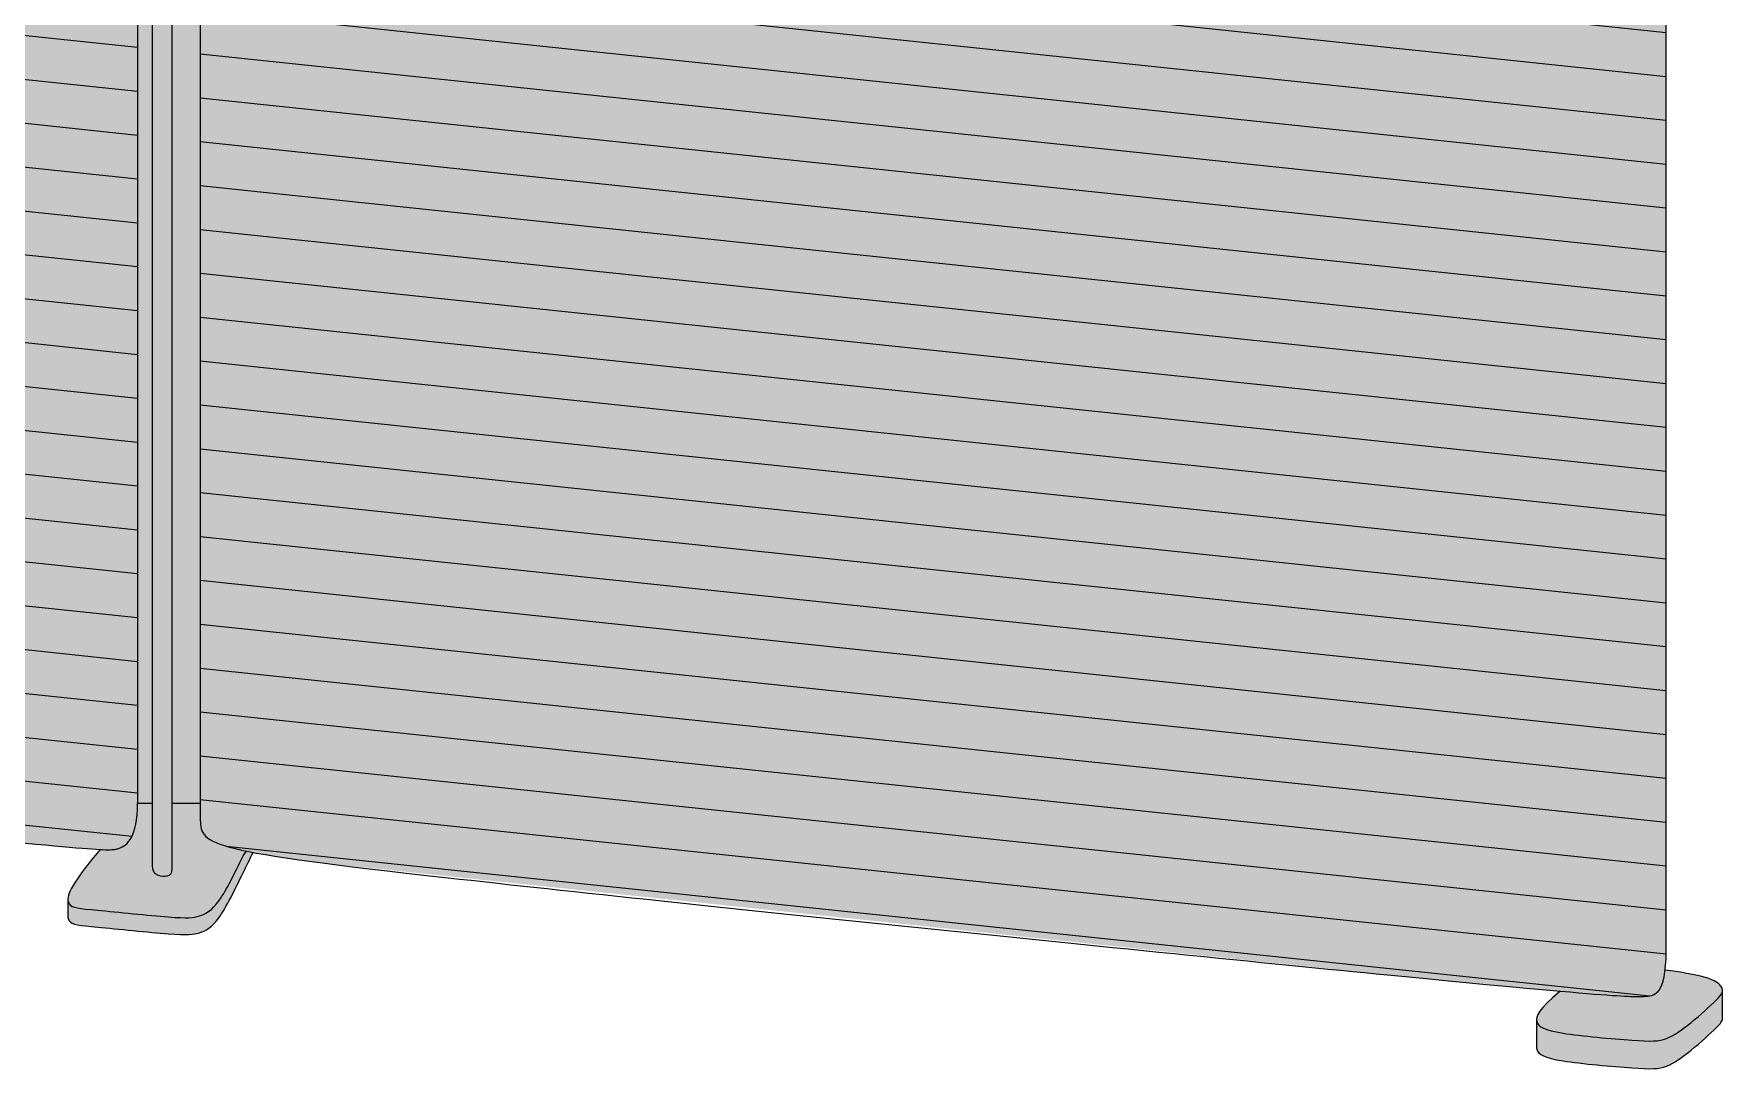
# Model space of a CAD drawing. Header units: millimetres. Extents: x -23380 to 52531, y -5628 to 1041.
# Drawn here: x 51357 to 52219, y -5611 to -5084 of the extents above; entities that cross this region are included whole.
import ezdxf

# ---------------------------------------------------------------- set-up
doc = ezdxf.new("R2010")
doc.units = ezdxf.units.MM
for name, color, linetype, lineweight in [('drawing', 7, 'Continuous', 5), ('hatch', 9, 'Continuous', 5), ('ropes', 7, 'Continuous', 0)]:
    doc.layers.add(name, color=color, linetype=linetype, lineweight=lineweight)

msp = doc.modelspace()

# ---------------------------------------------------------------- hatches: boundary and pattern name
at = {"layer": 'hatch'}
for points in [[(50665.09, -4574.29), (50666.72, -4574.58), (50667.87, -4574.75), (50669.26, -4574.94), (50673.38, -4575.39), (51394.56, -4637.54), (51400.21, -4637.85), (51401.91, -4637.9), (51402.56, -4637.9), (51403.09, -4637.89), (51403.54, -4637.87), (51403.91, -4637.83), (51404.24, -4637.8), (51404.55, -4637.75), (51404.99, -4637.68), (51405.43, -4637.6), (51405.84, -4637.5), (51406.25, -4637.41), (51406.64, -4637.3), (51407.02, -4637.18), (51407.39, -4637.06), (51407.75, -4636.93), (51408.09, -4636.79), (51408.42, -4636.64), (51408.74, -4636.49), (51409.05, -4636.32), (51409.2, -4636.24), (51409.35, -4636.15), (51409.49, -4636.07), (51409.63, -4635.98), (51409.77, -4635.89), (51409.91, -4635.79), (51410.04, -4635.7), (51410.17, -4635.6), (51410.17, -5475.71), (51410.16, -5477.29), (51410.11, -5478.8), (51410.05, -5480.23), (51409.95, -5481.58), (51409.83, -5482.87), (51409.69, -5484.1), (51409.52, -5485.25), (51409.34, -5486.35), (51409.13, -5487.38), (51408.9, -5488.35), (51408.65, -5489.26), (51408.52, -5489.7), (51408.38, -5490.12), (51408.24, -5490.53), (51408.1, -5490.93), (51407.95, -5491.31), (51407.8, -5491.69), (51407.64, -5492.04), (51407.48, -5492.39), (51407.31, -5492.73), (51407.15, -5493.05), (51406.98, -5493.36), (51406.8, -5493.66), (51406.62, -5493.95), (51406.44, -5494.23), (51406.26, -5494.5), (51406.07, -5494.76), (51405.88, -5495), (51405.69, -5495.24), (51405.49, -5495.47), (51405.29, -5495.69), (51405.09, -5495.9), (51404.89, -5496.1), (51404.69, -5496.3), (51404.48, -5496.48), (51404.27, -5496.66), (51404.06, -5496.83), (51403.85, -5496.99), (51403.64, -5497.15), (51403.42, -5497.3), (51403.21, -5497.44), (51402.99, -5497.57), (51402.77, -5497.7), (51402.55, -5497.82), (51402.33, -5497.94), (51402.11, -5498.05), (51401.89, -5498.16), (51401.66, -5498.26), (51401.44, -5498.36), (51400.99, -5498.54), (51400.55, -5498.7), (51400.24, -5498.8), (51399.93, -5498.9), (51399.77, -5498.94), (51399.6, -5498.99), (51399.43, -5499.03), (51399.26, -5499.07), (51399.07, -5499.1), (51398.88, -5499.14), (51398.69, -5499.17), (51398.48, -5499.2), (51398.03, -5499.26), (51397.54, -5499.3), (51396.99, -5499.33), (51396.38, -5499.35), (51395.71, -5499.36), (51394.96, -5499.36), (51393.21, -5499.32), (51391.09, -5499.22), (51378.33, -5498.28), (50675.65, -5431.83), (50672.5, -5431.45), (50670.24, -5431.14), (50669.4, -5431), (50668.72, -5430.86), (50668.43, -5430.8), (50668.17, -5430.74), (50667.95, -5430.67), (50667.75, -5430.61), (50667.66, -5430.58), (50667.57, -5430.55), (50667.49, -5430.52), (50667.42, -5430.49), (50667.35, -5430.46), (50667.28, -5430.42), (50667.22, -5430.39), (50667.16, -5430.36), (50667.11, -5430.33), (50667.06, -5430.3), (50667.01, -5430.26), (50666.96, -5430.23), (50666.92, -5430.2), (50666.87, -5430.16), (50666.83, -5430.13), (50666.79, -5430.09), (50666.71, -5430.02), (50666.64, -5429.95), (50666.56, -5429.87), (50666.49, -5429.8), (50666.42, -5429.72), (50666.36, -5429.63), (50666.29, -5429.55), (50666.23, -5429.46), (50666.17, -5429.36), (50666.11, -5429.27), (50666.06, -5429.17), (50666, -5429.06), (50665.95, -5428.95), (50665.9, -5428.84), (50665.85, -5428.73), (50665.81, -5428.61), (50665.76, -5428.48), (50665.72, -5428.35), (50665.68, -5428.22), (50665.64, -5428.08), (50665.6, -5427.94), (50665.57, -5427.79), (50665.5, -5427.48), (50665.44, -5427.15), (50665.39, -5426.79), (50665.34, -5426.41), (50665.3, -5426), (50665.23, -5425.11), (50665.18, -5424.11), (50665.11, -5421.73), (50665.09, -5415.22)], [(51417.66, -5475.71), (51410.17, -5475.71), (51410.17, -4644.72), (51417.66, -4645.47)], [(51427.92, -4646.5), (51427.92, -5509.01), (51427.92, -5509.24), (51427.91, -5509.46), (51427.91, -5509.56), (51427.9, -5509.66), (51427.89, -5509.76), (51427.88, -5509.86), (51427.87, -5509.96), (51427.85, -5510.05), (51427.84, -5510.15), (51427.82, -5510.24), (51427.8, -5510.32), (51427.78, -5510.41), (51427.76, -5510.49), (51427.73, -5510.58), (51427.71, -5510.66), (51427.68, -5510.73), (51427.65, -5510.81), (51427.62, -5510.88), (51427.59, -5510.96), (51427.56, -5511.03), (51427.53, -5511.1), (51427.49, -5511.16), (51427.46, -5511.23), (51427.42, -5511.29), (51427.38, -5511.35), (51427.34, -5511.41), (51427.3, -5511.47), (51427.26, -5511.53), (51427.22, -5511.58), (51427.17, -5511.64), (51427.13, -5511.69), (51427.08, -5511.74), (51427.04, -5511.79), (51426.99, -5511.84), (51426.94, -5511.88), (51426.89, -5511.93), (51426.84, -5511.97), (51426.78, -5512.01), (51426.73, -5512.05), (51426.68, -5512.09), (51426.62, -5512.13), (51426.57, -5512.17), (51426.51, -5512.2), (51426.45, -5512.24), (51426.4, -5512.27), (51426.34, -5512.3), (51426.28, -5512.33), (51426.22, -5512.36), (51426.16, -5512.39), (51426.1, -5512.42), (51426.04, -5512.44), (51425.97, -5512.47), (51425.85, -5512.51), (51425.72, -5512.56), (51425.59, -5512.6), (51425.46, -5512.63), (51425.33, -5512.66), (51425.19, -5512.69), (51425.06, -5512.72), (51424.92, -5512.74), (51424.78, -5512.76), (51424.64, -5512.78), (51424.5, -5512.79), (51424.36, -5512.8), (51424.22, -5512.81), (51424.08, -5512.82), (51423.94, -5512.82), (51423.79, -5512.82), (51423.65, -5512.81), (51423.5, -5512.81), (51423.36, -5512.8), (51423.07, -5512.78), (51422.77, -5512.74), (51422.48, -5512.7), (51422.18, -5512.64), (51421.89, -5512.58), (51421.59, -5512.51), (51421.29, -5512.43), (51421, -5512.34), (51420.71, -5512.24), (51420.41, -5512.13), (51420.27, -5512.07), (51420.13, -5512.01), (51419.98, -5511.95), (51419.91, -5511.91), (51419.84, -5511.87), (51419.77, -5511.84), (51419.71, -5511.8), (51419.64, -5511.75), (51419.57, -5511.71), (51419.5, -5511.67), (51419.44, -5511.62), (51419.37, -5511.57), (51419.31, -5511.52), (51419.24, -5511.46), (51419.18, -5511.41), (51419.12, -5511.35), (51419.05, -5511.29), (51418.99, -5511.23), (51418.93, -5511.16), (51418.87, -5511.09), (51418.82, -5511.02), (51418.76, -5510.95), (51418.7, -5510.87), (51418.65, -5510.79), (51418.6, -5510.7), (51418.54, -5510.62), (51418.49, -5510.52), (51418.44, -5510.43), (51418.39, -5510.33), (51418.34, -5510.23), (51418.3, -5510.13), (51418.25, -5510.02), (51418.21, -5509.91), (51418.17, -5509.79), (51418.13, -5509.67), (51418.09, -5509.54), (51418.05, -5509.41), (51418.01, -5509.28), (51417.98, -5509.14), (51417.94, -5509), (51417.91, -5508.85), (51417.85, -5508.55), (51417.8, -5508.22), (51417.76, -5507.87), (51417.72, -5507.5), (51417.69, -5507.11), (51417.67, -5506.7), (51417.66, -5506.27), (51417.66, -5505.81), (51417.66, -5475.71), (51417.66, -4645.47)], [(51427.92, -4646.5), (51442.2, -4647.93), (51442.2, -5475.71), (51427.92, -5475.71)], [(51442.2, -4645.28), (51442.94, -4645.45), (51443.72, -4645.61), (51445.46, -4645.92), (51446.61, -4646.1), (51448, -4646.28), (51452.12, -4646.74), (52173.3, -4708.89), (52178.95, -4709.2), (52180.65, -4709.25), (52181.3, -4709.25), (52181.83, -4709.23), (52182.28, -4709.21), (52182.65, -4709.18), (52182.98, -4709.14), (52183.28, -4709.1), (52183.76, -4709.02), (52184.21, -4708.93), (52184.65, -4708.83), (52185.08, -4708.73), (52185.49, -4708.61), (52185.89, -4708.49), (52186.27, -4708.35), (52186.64, -4708.21), (52186.99, -4708.06), (52187.17, -4707.98), (52187.34, -4707.9), (52187.5, -4707.82), (52187.67, -4707.74), (52187.83, -4707.65), (52187.98, -4707.56), (52188.14, -4707.47), (52188.29, -4707.37), (52188.44, -4707.28), (52188.58, -4707.18), (52188.72, -4707.08), (52188.86, -4706.98), (52189, -4706.88), (52189.13, -4706.77), (52189.13, -5550.83), (52189.1, -5553.67), (52189, -5556.27), (52188.85, -5558.63), (52188.75, -5559.73), (52188.64, -5560.77), (52188.48, -5561.96), (52188.31, -5563.07), (52188.12, -5564.11), (52187.92, -5565.08), (52187.69, -5565.98), (52187.57, -5566.41), (52187.45, -5566.82), (52187.33, -5567.21), (52187.2, -5567.6), (52187.06, -5567.96), (52186.93, -5568.31), (52186.79, -5568.65), (52186.64, -5568.98), (52186.5, -5569.29), (52186.35, -5569.58), (52186.2, -5569.87), (52186.04, -5570.14), (52185.88, -5570.4), (52185.72, -5570.65), (52185.56, -5570.88), (52185.39, -5571.1), (52185.22, -5571.32), (52185.05, -5571.52), (52184.87, -5571.71), (52184.69, -5571.89), (52184.6, -5571.98), (52184.51, -5572.06), (52184.42, -5572.14), (52184.33, -5572.22), (52184.24, -5572.3), (52184.15, -5572.37), (52184.06, -5572.45), (52183.96, -5572.52), (52183.87, -5572.58), (52183.78, -5572.65), (52183.59, -5572.78), (52183.4, -5572.89), (52183.2, -5573), (52183.01, -5573.1), (52182.81, -5573.2), (52182.62, -5573.29), (52182.42, -5573.37), (52182.22, -5573.44), (52182.02, -5573.51), (52181.81, -5573.57), (52181.61, -5573.63), (52181.41, -5573.68), (52181.2, -5573.73), (52181, -5573.77), (52180.79, -5573.81), (52180.59, -5573.84), (52180.38, -5573.88), (52179.96, -5573.93), (52179.55, -5573.97), (52177.89, -5574.07), (52175.74, -5574.17), (52174.81, -5574.18), (52172.34, -5574.14), (52168.73, -5573.99), (52156.56, -5573.18), (52047.16, -5563.11), (51506.58, -5506.36), (51485.18, -5503.42), (51476.53, -5502.06), (51469.12, -5500.74), (51465.7, -5500.07), (51461.83, -5499.23), (51458.4, -5498.39), (51456.85, -5497.97), (51455.4, -5497.55), (51454.05, -5497.13), (51452.79, -5496.71), (51451.62, -5496.29), (51450.55, -5495.86), (51449.55, -5495.42), (51449.09, -5495.2), (51448.64, -5494.99), (51448.22, -5494.76), (51447.81, -5494.54), (51447.42, -5494.32), (51447.05, -5494.09), (51446.7, -5493.86), (51446.36, -5493.64), (51446.04, -5493.41), (51445.74, -5493.17), (51445.45, -5492.94), (51445.18, -5492.7), (51444.93, -5492.46), (51444.81, -5492.34), (51444.69, -5492.22), (51444.57, -5492.1), (51444.46, -5491.98), (51444.35, -5491.85), (51444.25, -5491.73), (51444.15, -5491.61), (51444.05, -5491.48), (51443.95, -5491.36), (51443.86, -5491.23), (51443.78, -5491.1), (51443.69, -5490.98), (51443.61, -5490.85), (51443.53, -5490.72), (51443.45, -5490.59), (51443.38, -5490.46), (51443.31, -5490.33), (51443.24, -5490.2), (51443.18, -5490.07), (51443.11, -5489.93), (51443.05, -5489.8), (51443, -5489.67), (51442.94, -5489.53), (51442.89, -5489.39), (51442.79, -5489.12), (51442.71, -5488.84), (51442.63, -5488.56), (51442.56, -5488.28), (51442.49, -5487.99), (51442.44, -5487.7), (51442.39, -5487.4), (51442.35, -5487.1), (51442.31, -5486.8), (51442.28, -5486.49), (51442.26, -5486.18), (51442.23, -5485.54), (51442.21, -5484.89), (51442.2, -5484.22), (51442.2, -5475.71)], [(51442.2, -5475.71), (51442.2, -5484.22), (51442.21, -5484.89), (51442.23, -5485.54), (51442.26, -5486.18), (51442.28, -5486.49), (51442.31, -5486.8), (51442.35, -5487.1), (51442.39, -5487.4), (51442.44, -5487.7), (51442.49, -5487.99), (51442.56, -5488.28), (51442.63, -5488.56), (51442.71, -5488.84), (51442.79, -5489.12), (51442.89, -5489.39), (51442.94, -5489.53), (51443, -5489.67), (51443.05, -5489.8), (51443.11, -5489.93), (51443.18, -5490.07), (51443.24, -5490.2), (51443.31, -5490.33), (51443.38, -5490.46), (51443.45, -5490.59), (51443.53, -5490.72), (51443.61, -5490.85), (51443.69, -5490.98), (51443.78, -5491.1), (51443.86, -5491.23), (51443.95, -5491.36), (51444.05, -5491.48), (51444.15, -5491.61), (51444.25, -5491.73), (51444.35, -5491.85), (51444.46, -5491.98), (51444.57, -5492.1), (51444.69, -5492.22), (51444.81, -5492.34), (51444.93, -5492.46), (51445.18, -5492.7), (51445.45, -5492.94), (51445.74, -5493.17), (51446.04, -5493.41), (51446.36, -5493.64), (51446.7, -5493.86), (51447.05, -5494.09), (51447.42, -5494.32), (51447.81, -5494.54), (51448.22, -5494.76), (51448.64, -5494.99), (51449.09, -5495.2), (51449.55, -5495.42), (51450.55, -5495.86), (51451.62, -5496.29), (51452.79, -5496.71), (51454.05, -5497.13), (51455.4, -5497.55), (51456.85, -5497.97), (51458.4, -5498.39), (51461.83, -5499.23), (51465.7, -5500.07), (51464.03, -5502.55), (51457.67, -5515.2), (51456.15, -5518.06), (51454.67, -5520.7), (51453.94, -5521.93), (51453.22, -5523.1), (51452.52, -5524.19), (51451.82, -5525.21), (51451.14, -5526.15), (51450.8, -5526.58), (51450.47, -5527), (51450.13, -5527.4), (51449.8, -5527.79), (51449.47, -5528.15), (51449.15, -5528.5), (51448.83, -5528.83), (51448.5, -5529.15), (51448.19, -5529.45), (51447.87, -5529.73), (51447.55, -5530), (51447.24, -5530.26), (51446.93, -5530.5), (51446.62, -5530.73), (51446.31, -5530.95), (51446, -5531.16), (51445.7, -5531.35), (51445.4, -5531.54), (51445.09, -5531.71), (51444.79, -5531.87), (51444.49, -5532.03), (51444.19, -5532.17), (51443.89, -5532.31), (51443.6, -5532.44), (51443.3, -5532.56), (51443.01, -5532.68), (51442.42, -5532.89), (51441.83, -5533.08), (51441.24, -5533.26), (51440.65, -5533.42), (51440.34, -5533.49), (51440.04, -5533.56), (51439.72, -5533.62), (51439.39, -5533.68), (51439.06, -5533.73), (51438.71, -5533.78), (51437.99, -5533.87), (51437.2, -5533.93), (51436.35, -5533.98), (51435.42, -5534), (51434.4, -5534.01), (51432.06, -5533.96), (51429.25, -5533.82), (51425.9, -5533.59), (51383.74, -5529.58), (51381.44, -5529.31), (51380.46, -5529.17), (51379.58, -5529.01), (51379.18, -5528.93), (51378.8, -5528.85), (51378.44, -5528.76), (51378.11, -5528.67), (51377.8, -5528.57), (51377.65, -5528.52), (51377.5, -5528.47), (51377.36, -5528.41), (51377.23, -5528.36), (51377.09, -5528.3), (51376.97, -5528.24), (51376.84, -5528.18), (51376.73, -5528.11), (51376.61, -5528.05), (51376.5, -5527.98), (51376.39, -5527.91), (51376.29, -5527.84), (51376.19, -5527.77), (51376.1, -5527.69), (51376, -5527.61), (51375.91, -5527.53), (51375.83, -5527.45), (51375.74, -5527.36), (51375.66, -5527.28), (51375.58, -5527.19), (51375.51, -5527.09), (51375.44, -5527), (51375.36, -5526.89), (51375.29, -5526.78), (51375.25, -5526.73), (51375.22, -5526.67), (51375.19, -5526.61), (51375.16, -5526.56), (51375.12, -5526.5), (51375.09, -5526.44), (51375.07, -5526.38), (51375.04, -5526.31), (51375.01, -5526.25), (51374.98, -5526.19), (51374.96, -5526.12), (51374.93, -5526.05), (51374.91, -5525.99), (51374.89, -5525.92), (51374.87, -5525.85), (51374.85, -5525.77), (51374.83, -5525.7), (51374.81, -5525.63), (51374.8, -5525.55), (51374.78, -5525.48), (51374.77, -5525.4), (51374.76, -5525.32), (51374.75, -5525.24), (51374.74, -5525.15), (51374.73, -5525.07), (51374.73, -5524.98), (51374.72, -5524.9), (51374.72, -5524.81), (51374.72, -5524.71), (51374.72, -5524.59), (51374.73, -5524.46), (51374.74, -5524.32), (51374.75, -5524.19), (51374.76, -5524.05), (51374.78, -5523.9), (51374.8, -5523.76), (51374.83, -5523.6), (51374.86, -5523.45), (51374.89, -5523.29), (51374.93, -5523.13), (51374.97, -5522.97), (51375.06, -5522.62), (51375.17, -5522.27), (51375.3, -5521.89), (51375.44, -5521.5), (51375.61, -5521.09), (51375.79, -5520.66), (51375.99, -5520.22), (51376.21, -5519.75), (51376.46, -5519.26), (51376.72, -5518.76), (51377.32, -5517.69), (51378.01, -5516.53), (51378.8, -5515.27), (51379.69, -5513.93), (51380.69, -5512.48), (51381.8, -5510.93), (51384.39, -5507.5), (51391.09, -5499.22), (51393.21, -5499.32), (51394.96, -5499.36), (51395.71, -5499.36), (51396.38, -5499.35), (51396.99, -5499.33), (51397.54, -5499.3), (51398.03, -5499.26), (51398.48, -5499.2), (51398.69, -5499.17), (51398.88, -5499.14), (51399.07, -5499.1), (51399.26, -5499.07), (51399.43, -5499.03), (51399.6, -5498.99), (51399.77, -5498.94), (51399.93, -5498.9), (51400.24, -5498.8), (51400.55, -5498.7), (51400.99, -5498.54), (51401.44, -5498.36), (51401.66, -5498.26), (51401.89, -5498.16), (51402.11, -5498.05), (51402.33, -5497.94), (51402.55, -5497.82), (51402.77, -5497.7), (51402.99, -5497.57), (51403.21, -5497.44), (51403.42, -5497.3), (51403.64, -5497.15), (51403.85, -5496.99), (51404.06, -5496.83), (51404.27, -5496.66), (51404.48, -5496.48), (51404.69, -5496.3), (51404.89, -5496.1), (51405.09, -5495.9), (51405.29, -5495.69), (51405.49, -5495.47), (51405.69, -5495.24), (51405.88, -5495), (51406.07, -5494.76), (51406.26, -5494.5), (51406.44, -5494.23), (51406.62, -5493.95), (51406.8, -5493.66), (51406.98, -5493.36), (51407.15, -5493.05), (51407.31, -5492.73), (51407.48, -5492.39), (51407.64, -5492.04), (51407.8, -5491.69), (51407.95, -5491.31), (51408.1, -5490.93), (51408.24, -5490.53), (51408.38, -5490.12), (51408.52, -5489.7), (51408.65, -5489.26), (51408.9, -5488.35), (51409.13, -5487.38), (51409.34, -5486.35), (51409.52, -5485.25), (51409.69, -5484.1), (51409.83, -5482.87), (51409.95, -5481.58), (51410.05, -5480.23), (51410.11, -5478.8), (51410.16, -5477.29), (51410.17, -5475.71), (51417.66, -5475.71), (51417.66, -5505.81), (51417.66, -5506.27), (51417.67, -5506.7), (51417.69, -5507.11), (51417.72, -5507.5), (51417.76, -5507.87), (51417.8, -5508.22), (51417.85, -5508.55), (51417.91, -5508.85), (51417.94, -5509), (51417.98, -5509.14), (51418.01, -5509.28), (51418.05, -5509.41), (51418.09, -5509.54), (51418.13, -5509.67), (51418.17, -5509.79), (51418.21, -5509.91), (51418.25, -5510.02), (51418.3, -5510.13), (51418.34, -5510.23), (51418.39, -5510.33), (51418.44, -5510.43), (51418.49, -5510.52), (51418.54, -5510.62), (51418.6, -5510.7), (51418.65, -5510.79), (51418.7, -5510.87), (51418.76, -5510.95), (51418.82, -5511.02), (51418.87, -5511.09), (51418.93, -5511.16), (51418.99, -5511.23), (51419.05, -5511.29), (51419.12, -5511.35), (51419.18, -5511.41), (51419.24, -5511.46), (51419.31, -5511.52), (51419.37, -5511.57), (51419.44, -5511.62), (51419.5, -5511.67), (51419.57, -5511.71), (51419.64, -5511.75), (51419.71, -5511.8), (51419.77, -5511.84), (51419.84, -5511.87), (51419.91, -5511.91), (51419.98, -5511.95), (51420.13, -5512.01), (51420.27, -5512.07), (51420.41, -5512.13), (51420.71, -5512.24), (51421, -5512.34), (51421.29, -5512.43), (51421.59, -5512.51), (51421.89, -5512.58), (51422.18, -5512.64), (51422.48, -5512.7), (51422.77, -5512.74), (51423.07, -5512.78), (51423.36, -5512.8), (51423.5, -5512.81), (51423.65, -5512.81), (51423.79, -5512.82), (51423.94, -5512.82), (51424.08, -5512.82), (51424.22, -5512.81), (51424.36, -5512.8), (51424.5, -5512.79), (51424.64, -5512.78), (51424.78, -5512.76), (51424.92, -5512.74), (51425.06, -5512.72), (51425.19, -5512.69), (51425.33, -5512.66), (51425.46, -5512.63), (51425.59, -5512.6), (51425.72, -5512.56), (51425.85, -5512.51), (51425.97, -5512.47), (51426.04, -5512.44), (51426.1, -5512.42), (51426.16, -5512.39), (51426.22, -5512.36), (51426.28, -5512.33), (51426.34, -5512.3), (51426.4, -5512.27), (51426.45, -5512.24), (51426.51, -5512.2), (51426.57, -5512.17), (51426.62, -5512.13), (51426.68, -5512.09), (51426.73, -5512.05), (51426.78, -5512.01), (51426.84, -5511.97), (51426.89, -5511.93), (51426.94, -5511.88), (51426.99, -5511.84), (51427.04, -5511.79), (51427.08, -5511.74), (51427.13, -5511.69), (51427.17, -5511.64), (51427.22, -5511.58), (51427.26, -5511.53), (51427.3, -5511.47), (51427.34, -5511.41), (51427.38, -5511.35), (51427.42, -5511.29), (51427.46, -5511.23), (51427.49, -5511.16), (51427.53, -5511.1), (51427.56, -5511.03), (51427.59, -5510.96), (51427.62, -5510.88), (51427.65, -5510.81), (51427.68, -5510.73), (51427.71, -5510.66), (51427.73, -5510.58), (51427.76, -5510.49), (51427.78, -5510.41), (51427.8, -5510.32), (51427.82, -5510.24), (51427.84, -5510.15), (51427.85, -5510.05), (51427.87, -5509.96), (51427.88, -5509.86), (51427.89, -5509.76), (51427.9, -5509.66), (51427.91, -5509.56), (51427.91, -5509.46), (51427.92, -5509.24), (51427.92, -5509.01), (51427.92, -5475.71)], [(51465.7, -5500.07), (51469.12, -5500.74), (51464.03, -5511.15), (51457.67, -5523.8), (51456.15, -5526.65), (51454.67, -5529.29), (51453.94, -5530.53), (51453.22, -5531.69), (51452.52, -5532.79), (51451.82, -5533.8), (51451.14, -5534.74), (51450.8, -5535.18), (51450.47, -5535.59), (51450.13, -5536), (51449.8, -5536.38), (51449.47, -5536.74), (51449.15, -5537.09), (51448.83, -5537.42), (51448.5, -5537.74), (51448.19, -5538.04), (51447.87, -5538.32), (51447.55, -5538.59), (51447.24, -5538.85), (51446.93, -5539.09), (51446.62, -5539.33), (51446.31, -5539.54), (51446, -5539.75), (51445.7, -5539.94), (51445.4, -5540.13), (51445.09, -5540.3), (51444.79, -5540.47), (51444.49, -5540.62), (51444.19, -5540.77), (51443.89, -5540.9), (51443.6, -5541.03), (51443.3, -5541.16), (51443.01, -5541.27), (51442.42, -5541.48), (51441.83, -5541.68), (51441.24, -5541.85), (51440.65, -5542.01), (51440.34, -5542.08), (51440.04, -5542.15), (51439.72, -5542.21), (51439.39, -5542.27), (51439.06, -5542.32), (51438.71, -5542.37), (51437.99, -5542.46), (51437.2, -5542.52), (51436.35, -5542.57), (51435.42, -5542.59), (51434.4, -5542.6), (51432.06, -5542.55), (51429.25, -5542.41), (51425.9, -5542.18), (51383.74, -5538.17), (51381.44, -5537.9), (51380.46, -5537.76), (51379.58, -5537.61), (51379.18, -5537.53), (51378.8, -5537.44), (51378.44, -5537.35), (51378.11, -5537.26), (51377.8, -5537.16), (51377.65, -5537.11), (51377.5, -5537.06), (51377.36, -5537), (51377.23, -5536.95), (51377.09, -5536.89), (51376.97, -5536.83), (51376.84, -5536.77), (51376.73, -5536.71), (51376.61, -5536.64), (51376.5, -5536.57), (51376.39, -5536.5), (51376.29, -5536.43), (51376.19, -5536.36), (51376.1, -5536.28), (51376, -5536.21), (51375.91, -5536.13), (51375.83, -5536.04), (51375.74, -5535.96), (51375.66, -5535.87), (51375.58, -5535.78), (51375.51, -5535.68), (51375.44, -5535.59), (51375.36, -5535.48), (51375.32, -5535.42), (51375.28, -5535.37), (51375.25, -5535.31), (51375.21, -5535.25), (51375.18, -5535.19), (51375.15, -5535.13), (51375.12, -5535.07), (51375.08, -5535.01), (51375.06, -5534.95), (51375.03, -5534.88), (51375, -5534.82), (51374.97, -5534.75), (51374.95, -5534.68), (51374.92, -5534.61), (51374.9, -5534.54), (51374.88, -5534.47), (51374.86, -5534.4), (51374.84, -5534.32), (51374.82, -5534.24), (51374.8, -5534.17), (51374.79, -5534.09), (51374.77, -5534.01), (51374.76, -5533.93), (51374.75, -5533.84), (51374.74, -5533.76), (51374.74, -5533.67), (51374.73, -5533.58), (51374.73, -5533.49), (51374.72, -5533.4), (51374.72, -5533.31), (51374.72, -5524.81), (51374.72, -5524.9), (51374.73, -5524.98), (51374.73, -5525.07), (51374.74, -5525.15), (51374.75, -5525.24), (51374.76, -5525.32), (51374.77, -5525.4), (51374.78, -5525.48), (51374.8, -5525.55), (51374.81, -5525.63), (51374.83, -5525.7), (51374.85, -5525.77), (51374.87, -5525.85), (51374.89, -5525.92), (51374.91, -5525.99), (51374.93, -5526.05), (51374.96, -5526.12), (51374.98, -5526.19), (51375.01, -5526.25), (51375.04, -5526.31), (51375.07, -5526.38), (51375.09, -5526.44), (51375.12, -5526.5), (51375.16, -5526.56), (51375.19, -5526.61), (51375.22, -5526.67), (51375.25, -5526.73), (51375.29, -5526.78), (51375.36, -5526.89), (51375.44, -5527), (51375.51, -5527.09), (51375.58, -5527.19), (51375.66, -5527.28), (51375.74, -5527.36), (51375.83, -5527.45), (51375.91, -5527.53), (51376, -5527.61), (51376.1, -5527.69), (51376.19, -5527.77), (51376.29, -5527.84), (51376.39, -5527.91), (51376.5, -5527.98), (51376.61, -5528.05), (51376.73, -5528.11), (51376.84, -5528.18), (51376.97, -5528.24), (51377.09, -5528.3), (51377.23, -5528.36), (51377.36, -5528.41), (51377.5, -5528.47), (51377.65, -5528.52), (51377.8, -5528.57), (51378.11, -5528.67), (51378.44, -5528.76), (51378.8, -5528.85), (51379.18, -5528.93), (51379.58, -5529.01), (51380.46, -5529.17), (51381.44, -5529.31), (51383.74, -5529.58), (51425.9, -5533.59), (51429.25, -5533.82), (51432.06, -5533.96), (51434.4, -5534.01), (51435.42, -5534), (51436.35, -5533.98), (51437.2, -5533.93), (51437.99, -5533.87), (51438.71, -5533.78), (51439.06, -5533.73), (51439.39, -5533.68), (51439.72, -5533.62), (51440.04, -5533.56), (51440.34, -5533.49), (51440.65, -5533.42), (51441.24, -5533.26), (51441.83, -5533.08), (51442.42, -5532.89), (51443.01, -5532.68), (51443.3, -5532.56), (51443.6, -5532.44), (51443.89, -5532.31), (51444.19, -5532.17), (51444.49, -5532.03), (51444.79, -5531.87), (51445.09, -5531.71), (51445.4, -5531.54), (51445.7, -5531.35), (51446, -5531.16), (51446.31, -5530.95), (51446.62, -5530.73), (51446.93, -5530.5), (51447.24, -5530.26), (51447.55, -5530), (51447.87, -5529.73), (51448.19, -5529.45), (51448.5, -5529.15), (51448.83, -5528.83), (51449.15, -5528.5), (51449.47, -5528.15), (51449.8, -5527.79), (51450.13, -5527.4), (51450.47, -5527), (51450.8, -5526.58), (51451.14, -5526.15), (51451.82, -5525.21), (51452.52, -5524.19), (51453.22, -5523.1), (51453.94, -5521.93), (51454.67, -5520.7), (51456.15, -5518.06), (51457.67, -5515.2), (51464.03, -5502.55)], [(52135.18, -5571.4), (52156.56, -5573.18), (52168.73, -5573.99), (52172.34, -5574.14), (52174.81, -5574.18), (52175.74, -5574.17), (52177.89, -5574.07), (52179.55, -5573.97), (52179.96, -5573.93), (52180.38, -5573.88), (52180.59, -5573.84), (52180.79, -5573.81), (52181, -5573.77), (52181.2, -5573.73), (52181.41, -5573.68), (52181.61, -5573.63), (52181.81, -5573.57), (52182.02, -5573.51), (52182.22, -5573.44), (52182.42, -5573.37), (52182.62, -5573.29), (52182.81, -5573.2), (52183.01, -5573.1), (52183.2, -5573), (52183.4, -5572.89), (52183.59, -5572.78), (52183.78, -5572.65), (52183.87, -5572.58), (52183.96, -5572.52), (52184.06, -5572.45), (52184.15, -5572.37), (52184.24, -5572.3), (52184.33, -5572.22), (52184.42, -5572.14), (52184.51, -5572.06), (52184.6, -5571.98), (52184.69, -5571.89), (52184.87, -5571.71), (52185.05, -5571.52), (52185.22, -5571.32), (52185.39, -5571.1), (52185.56, -5570.88), (52185.72, -5570.65), (52185.88, -5570.4), (52186.04, -5570.14), (52186.2, -5569.87), (52186.35, -5569.58), (52186.5, -5569.29), (52186.64, -5568.98), (52186.79, -5568.65), (52186.93, -5568.31), (52187.06, -5567.96), (52187.2, -5567.6), (52187.33, -5567.21), (52187.45, -5566.82), (52187.57, -5566.41), (52187.69, -5565.98), (52187.92, -5565.08), (52188.12, -5564.11), (52188.31, -5563.07), (52188.48, -5561.96), (52188.64, -5560.77), (52196.38, -5561.81), (52199.65, -5562.34), (52202.55, -5562.87), (52205.1, -5563.41), (52207.33, -5563.96), (52208.34, -5564.23), (52209.27, -5564.5), (52210.13, -5564.77), (52210.93, -5565.04), (52211.66, -5565.31), (52212.34, -5565.58), (52212.95, -5565.85), (52213.52, -5566.11), (52213.78, -5566.24), (52214.03, -5566.38), (52214.27, -5566.51), (52214.5, -5566.64), (52214.71, -5566.77), (52214.92, -5566.9), (52215.11, -5567.03), (52215.3, -5567.15), (52215.47, -5567.28), (52215.64, -5567.41), (52215.79, -5567.53), (52215.94, -5567.66), (52216.08, -5567.78), (52216.21, -5567.91), (52216.34, -5568.03), (52216.45, -5568.15), (52216.56, -5568.27), (52216.67, -5568.39), (52216.77, -5568.51), (52216.86, -5568.62), (52216.95, -5568.74), (52217.03, -5568.86), (52217.11, -5568.97), (52217.18, -5569.08), (52217.27, -5569.22), (52217.35, -5569.35), (52217.42, -5569.49), (52217.49, -5569.62), (52217.55, -5569.75), (52217.61, -5569.88), (52217.66, -5570.01), (52217.68, -5570.07), (52217.71, -5570.14), (52217.73, -5570.2), (52217.75, -5570.26), (52217.76, -5570.32), (52217.78, -5570.39), (52217.8, -5570.45), (52217.81, -5570.51), (52217.82, -5570.57), (52217.84, -5570.63), (52217.85, -5570.7), (52217.85, -5570.76), (52217.86, -5570.82), (52217.87, -5570.88), (52217.87, -5570.94), (52217.88, -5571), (52217.88, -5571.06), (52217.88, -5571.12), (52217.88, -5571.19), (52217.87, -5571.26), (52217.87, -5571.33), (52217.86, -5571.39), (52217.86, -5571.46), (52217.85, -5571.53), (52217.84, -5571.6), (52217.82, -5571.66), (52217.81, -5571.73), (52217.79, -5571.8), (52217.78, -5571.87), (52217.76, -5571.94), (52217.74, -5572.01), (52217.71, -5572.07), (52217.69, -5572.14), (52217.67, -5572.21), (52217.64, -5572.28), (52217.61, -5572.35), (52217.58, -5572.42), (52217.55, -5572.49), (52217.48, -5572.63), (52217.4, -5572.77), (52217.32, -5572.91), (52217.23, -5573.06), (52217.14, -5573.2), (52217.04, -5573.35), (52216.93, -5573.5), (52216.82, -5573.65), (52216.57, -5573.96), (52216.31, -5574.28), (52216.01, -5574.61), (52215.36, -5575.31), (52214.61, -5576.06), (52211.98, -5578.57), (52208.82, -5581.43), (52205.38, -5584.41), (52201.89, -5587.33), (52198.54, -5589.98), (52196.92, -5591.18), (52195.34, -5592.28), (52194.56, -5592.8), (52193.79, -5593.28), (52193.02, -5593.74), (52192.25, -5594.17), (52191.5, -5594.56), (52190.74, -5594.93), (52190.37, -5595.1), (52190, -5595.26), (52189.62, -5595.41), (52189.25, -5595.56), (52188.88, -5595.7), (52188.5, -5595.82), (52188.13, -5595.94), (52187.75, -5596.05), (52187.37, -5596.15), (52186.99, -5596.25), (52186.6, -5596.34), (52186.2, -5596.41), (52185.79, -5596.49), (52185.38, -5596.55), (52184.95, -5596.61), (52184.51, -5596.66), (52183.6, -5596.73), (52182.62, -5596.78), (52181.58, -5596.81), (52180.46, -5596.81), (52177.95, -5596.74), (52171.62, -5596.37), (52153.98, -5594.9), (52144.68, -5593.9), (52140.42, -5593.36), (52136.59, -5592.79), (52134.89, -5592.5), (52133.33, -5592.21), (52131.9, -5591.91), (52130.61, -5591.6), (52129.44, -5591.29), (52128.9, -5591.13), (52128.38, -5590.96), (52127.9, -5590.79), (52127.45, -5590.62), (52127.02, -5590.45), (52126.62, -5590.28), (52126.24, -5590.1), (52126.06, -5590.01), (52125.89, -5589.92), (52125.72, -5589.82), (52125.56, -5589.73), (52125.4, -5589.63), (52125.25, -5589.54), (52125.11, -5589.44), (52124.97, -5589.35), (52124.84, -5589.25), (52124.71, -5589.15), (52124.59, -5589.05), (52124.47, -5588.95), (52124.36, -5588.84), (52124.26, -5588.74), (52124.15, -5588.64), (52124.06, -5588.53), (52123.97, -5588.42), (52123.88, -5588.31), (52123.8, -5588.2), (52123.72, -5588.09), (52123.64, -5587.98), (52123.58, -5587.87), (52123.51, -5587.76), (52123.45, -5587.64), (52123.39, -5587.52), (52123.34, -5587.4), (52123.29, -5587.28), (52123.25, -5587.16), (52123.21, -5587.04), (52123.17, -5586.92), (52123.13, -5586.79), (52123.1, -5586.65), (52123.07, -5586.52), (52123.06, -5586.45), (52123.05, -5586.38), (52123.04, -5586.31), (52123.03, -5586.24), (52123.02, -5586.17), (52123.02, -5586.1), (52123.01, -5586.02), (52123.01, -5585.95), (52123.01, -5585.88), (52123.01, -5585.8), (52123.01, -5585.68), (52123.02, -5585.56), (52123.02, -5585.43), (52123.04, -5585.3), (52123.06, -5585.17), (52123.08, -5585.04), (52123.1, -5584.91), (52123.14, -5584.77), (52123.17, -5584.63), (52123.21, -5584.49), (52123.25, -5584.35), (52123.3, -5584.2), (52123.36, -5584.05), (52123.42, -5583.9), (52123.48, -5583.75), (52123.55, -5583.59), (52123.63, -5583.43), (52123.71, -5583.27), (52123.8, -5583.1), (52123.89, -5582.93), (52124.09, -5582.58), (52124.32, -5582.22), (52124.57, -5581.85), (52124.84, -5581.46), (52125.15, -5581.06), (52125.48, -5580.64), (52125.83, -5580.21), (52126.22, -5579.76), (52127.09, -5578.8), (52128.08, -5577.78), (52129.21, -5576.67), (52130.47, -5575.49), (52131.89, -5574.22)], [(52123.01, -5585.88), (52123.01, -5586.01), (52123.02, -5586.15), (52123.04, -5586.28), (52123.05, -5586.41), (52123.08, -5586.54), (52123.1, -5586.67), (52123.13, -5586.79), (52123.17, -5586.92), (52123.21, -5587.04), (52123.25, -5587.16), (52123.29, -5587.28), (52123.34, -5587.4), (52123.39, -5587.52), (52123.45, -5587.64), (52123.51, -5587.76), (52123.58, -5587.87), (52123.64, -5587.98), (52123.72, -5588.09), (52123.8, -5588.2), (52123.88, -5588.31), (52123.97, -5588.42), (52124.06, -5588.53), (52124.15, -5588.64), (52124.26, -5588.74), (52124.36, -5588.84), (52124.47, -5588.95), (52124.59, -5589.05), (52124.71, -5589.15), (52124.84, -5589.25), (52124.97, -5589.35), (52125.11, -5589.44), (52125.25, -5589.54), (52125.4, -5589.63), (52125.56, -5589.73), (52125.72, -5589.82), (52125.89, -5589.92), (52126.06, -5590.01), (52126.24, -5590.1), (52126.62, -5590.28), (52127.02, -5590.45), (52127.45, -5590.62), (52127.9, -5590.79), (52128.38, -5590.96), (52128.9, -5591.13), (52129.44, -5591.29), (52130.61, -5591.6), (52131.9, -5591.91), (52133.33, -5592.21), (52134.89, -5592.5), (52136.59, -5592.79), (52140.42, -5593.36), (52144.68, -5593.9), (52153.98, -5594.9), (52171.62, -5596.37), (52177.95, -5596.74), (52180.46, -5596.81), (52181.58, -5596.81), (52182.62, -5596.78), (52183.6, -5596.73), (52184.51, -5596.66), (52184.95, -5596.61), (52185.38, -5596.55), (52185.79, -5596.49), (52186.2, -5596.41), (52186.6, -5596.34), (52186.99, -5596.25), (52187.37, -5596.15), (52187.75, -5596.05), (52188.13, -5595.94), (52188.5, -5595.82), (52188.88, -5595.7), (52189.25, -5595.56), (52189.62, -5595.41), (52190, -5595.26), (52190.37, -5595.1), (52190.74, -5594.93), (52191.5, -5594.56), (52192.25, -5594.17), (52193.02, -5593.74), (52193.79, -5593.28), (52194.56, -5592.8), (52195.34, -5592.28), (52196.92, -5591.18), (52198.54, -5589.98), (52201.89, -5587.33), (52205.38, -5584.41), (52208.82, -5581.43), (52211.98, -5578.57), (52214.61, -5576.06), (52215.35, -5575.32), (52215.99, -5574.63), (52216.28, -5574.31), (52216.55, -5573.99), (52216.79, -5573.69), (52216.91, -5573.54), (52217.01, -5573.39), (52217.11, -5573.24), (52217.21, -5573.1), (52217.3, -5572.96), (52217.38, -5572.82), (52217.45, -5572.68), (52217.52, -5572.54), (52217.59, -5572.4), (52217.62, -5572.33), (52217.65, -5572.26), (52217.67, -5572.2), (52217.7, -5572.13), (52217.72, -5572.06), (52217.74, -5571.99), (52217.76, -5571.93), (52217.78, -5571.86), (52217.8, -5571.79), (52217.81, -5571.72), (52217.83, -5571.66), (52217.84, -5571.59), (52217.85, -5571.52), (52217.86, -5571.46), (52217.87, -5571.39), (52217.87, -5571.32), (52217.88, -5571.26), (52217.88, -5571.19), (52217.88, -5585.23), (52217.88, -5585.29), (52217.87, -5585.36), (52217.87, -5585.43), (52217.86, -5585.5), (52217.86, -5585.56), (52217.85, -5585.63), (52217.84, -5585.7), (52217.82, -5585.77), (52217.81, -5585.84), (52217.79, -5585.9), (52217.78, -5585.97), (52217.76, -5586.04), (52217.74, -5586.11), (52217.71, -5586.18), (52217.69, -5586.25), (52217.67, -5586.32), (52217.64, -5586.38), (52217.61, -5586.45), (52217.58, -5586.52), (52217.55, -5586.59), (52217.48, -5586.73), (52217.4, -5586.87), (52217.32, -5587.02), (52217.23, -5587.16), (52217.14, -5587.31), (52217.04, -5587.46), (52216.93, -5587.6), (52216.82, -5587.76), (52216.57, -5588.07), (52216.31, -5588.39), (52216.01, -5588.72), (52215.36, -5589.41), (52214.61, -5590.17), (52211.98, -5592.68), (52208.82, -5595.53), (52205.38, -5598.52), (52201.89, -5601.43), (52198.54, -5604.08), (52196.92, -5605.28), (52195.34, -5606.39), (52194.56, -5606.9), (52193.79, -5607.39), (52193.02, -5607.84), (52192.25, -5608.27), (52191.5, -5608.67), (52190.74, -5609.03), (52190.37, -5609.2), (52190, -5609.37), (52189.62, -5609.52), (52189.25, -5609.66), (52188.88, -5609.8), (52188.5, -5609.93), (52188.13, -5610.05), (52187.75, -5610.16), (52187.37, -5610.26), (52186.99, -5610.35), (52186.6, -5610.44), (52186.2, -5610.52), (52185.79, -5610.59), (52185.38, -5610.65), (52184.95, -5610.71), (52184.51, -5610.76), (52183.6, -5610.84), (52182.62, -5610.89), (52181.58, -5610.91), (52180.46, -5610.91), (52177.95, -5610.85), (52171.62, -5610.48), (52153.98, -5609), (52144.68, -5608.01), (52140.42, -5607.46), (52136.59, -5606.9), (52134.89, -5606.61), (52133.33, -5606.31), (52131.9, -5606.01), (52130.61, -5605.71), (52129.44, -5605.39), (52128.9, -5605.23), (52128.38, -5605.06), (52127.9, -5604.9), (52127.45, -5604.73), (52127.02, -5604.56), (52126.62, -5604.38), (52126.24, -5604.2), (52126.06, -5604.11), (52125.89, -5604.02), (52125.72, -5603.93), (52125.56, -5603.83), (52125.4, -5603.74), (52125.25, -5603.64), (52125.11, -5603.55), (52124.97, -5603.45), (52124.84, -5603.35), (52124.71, -5603.25), (52124.59, -5603.15), (52124.47, -5603.05), (52124.36, -5602.95), (52124.26, -5602.84), (52124.15, -5602.74), (52124.06, -5602.63), (52123.97, -5602.53), (52123.88, -5602.42), (52123.8, -5602.31), (52123.72, -5602.2), (52123.64, -5602.09), (52123.58, -5601.97), (52123.51, -5601.86), (52123.45, -5601.74), (52123.39, -5601.63), (52123.34, -5601.51), (52123.29, -5601.39), (52123.25, -5601.27), (52123.21, -5601.15), (52123.17, -5601.02), (52123.13, -5600.89), (52123.1, -5600.76), (52123.07, -5600.62), (52123.06, -5600.55), (52123.05, -5600.48), (52123.04, -5600.41), (52123.03, -5600.34), (52123.02, -5600.27), (52123.02, -5600.2), (52123.01, -5600.13), (52123.01, -5600.05), (52123.01, -5599.98), (52123.01, -5599.91)]]:
    msp.add_hatch(color=256, dxfattribs=at).paths.add_polyline_path(points, flags=0)
at = {"layer": 'ropes', "lineweight": 0}
h = msp.add_hatch(dxfattribs=at)
h.set_pattern_fill('ANSI31', color=256, scale=7, angle=129, style=0)
h.paths.add_polyline_path([(50665.09, -4574.29), (50666.72, -4574.58), (50667.87, -4574.75), (50669.26, -4574.94), (50673.38, -4575.39), (51394.56, -4637.54), (51400.21, -4637.85), (51401.91, -4637.9), (51402.56, -4637.9), (51403.09, -4637.89), (51403.54, -4637.87), (51403.91, -4637.83), (51404.24, -4637.8), (51404.55, -4637.75), (51404.99, -4637.68), (51405.43, -4637.6), (51405.84, -4637.5), (51406.25, -4637.41), (51406.64, -4637.3), (51407.02, -4637.18), (51407.39, -4637.06), (51407.75, -4636.93), (51408.09, -4636.79), (51408.42, -4636.64), (51408.74, -4636.49), (51409.05, -4636.32), (51409.2, -4636.24), (51409.35, -4636.15), (51409.49, -4636.07), (51409.63, -4635.98), (51409.77, -4635.89), (51409.91, -4635.79), (51410.04, -4635.7), (51410.17, -4635.6), (51410.17, -5475.71), (51410.16, -5477.29), (51410.11, -5478.8), (51410.05, -5480.23), (51409.95, -5481.58), (51409.83, -5482.87), (51409.69, -5484.1), (51409.52, -5485.25), (51409.34, -5486.35), (51409.13, -5487.38), (51408.9, -5488.35), (51408.65, -5489.26), (51408.52, -5489.7), (51408.38, -5490.12), (51408.24, -5490.53), (51408.1, -5490.93), (51407.95, -5491.31), (51407.8, -5491.69), (51407.64, -5492.04), (51407.48, -5492.39), (51407.31, -5492.73), (51407.15, -5493.05), (51406.98, -5493.36), (51406.8, -5493.66), (51406.62, -5493.95), (51406.44, -5494.23), (51406.26, -5494.5), (51406.07, -5494.76), (51405.88, -5495), (51405.69, -5495.24), (51405.49, -5495.47), (51405.29, -5495.69), (51405.09, -5495.9), (51404.89, -5496.1), (51404.69, -5496.3), (51404.48, -5496.48), (51404.27, -5496.66), (51404.06, -5496.83), (51403.85, -5496.99), (51403.64, -5497.15), (51403.42, -5497.3), (51403.21, -5497.44), (51402.99, -5497.57), (51402.77, -5497.7), (51402.55, -5497.82), (51402.33, -5497.94), (51402.11, -5498.05), (51401.89, -5498.16), (51401.66, -5498.26), (51401.44, -5498.36), (51400.99, -5498.54), (51400.55, -5498.7), (51400.24, -5498.8), (51399.93, -5498.9), (51399.77, -5498.94), (51399.6, -5498.99), (51399.43, -5499.03), (51399.26, -5499.07), (51399.07, -5499.1), (51398.88, -5499.14), (51398.69, -5499.17), (51398.48, -5499.2), (51398.03, -5499.26), (51397.54, -5499.3), (51396.99, -5499.33), (51396.38, -5499.35), (51395.71, -5499.36), (51394.96, -5499.36), (51393.21, -5499.32), (51391.09, -5499.22), (51378.33, -5498.28), (50675.65, -5431.83), (50672.5, -5431.45), (50670.24, -5431.14), (50669.4, -5431), (50668.72, -5430.86), (50668.43, -5430.8), (50668.17, -5430.74), (50667.95, -5430.67), (50667.75, -5430.61), (50667.66, -5430.58), (50667.57, -5430.55), (50667.49, -5430.52), (50667.42, -5430.49), (50667.35, -5430.46), (50667.28, -5430.42), (50667.22, -5430.39), (50667.16, -5430.36), (50667.11, -5430.33), (50667.06, -5430.3), (50667.01, -5430.26), (50666.96, -5430.23), (50666.92, -5430.2), (50666.87, -5430.16), (50666.83, -5430.13), (50666.79, -5430.09), (50666.71, -5430.02), (50666.64, -5429.95), (50666.56, -5429.87), (50666.49, -5429.8), (50666.42, -5429.72), (50666.36, -5429.63), (50666.29, -5429.55), (50666.23, -5429.46), (50666.17, -5429.36), (50666.11, -5429.27), (50666.06, -5429.17), (50666, -5429.06), (50665.95, -5428.95), (50665.9, -5428.84), (50665.85, -5428.73), (50665.81, -5428.61), (50665.76, -5428.48), (50665.72, -5428.35), (50665.68, -5428.22), (50665.64, -5428.08), (50665.6, -5427.94), (50665.57, -5427.79), (50665.5, -5427.48), (50665.44, -5427.15), (50665.39, -5426.79), (50665.34, -5426.41), (50665.3, -5426), (50665.23, -5425.11), (50665.18, -5424.11), (50665.11, -5421.73), (50665.09, -5415.22)], flags=0)
h = msp.add_hatch(dxfattribs=at)
h.set_pattern_fill('ANSI31', color=256, scale=7, angle=129, style=0)
h.paths.add_polyline_path([(51442.2, -4645.28), (51442.94, -4645.45), (51443.72, -4645.61), (51445.46, -4645.92), (51446.61, -4646.1), (51448, -4646.28), (51452.12, -4646.74), (52173.3, -4708.89), (52178.95, -4709.2), (52180.65, -4709.25), (52181.3, -4709.25), (52181.83, -4709.23), (52182.28, -4709.21), (52182.65, -4709.18), (52182.98, -4709.14), (52183.28, -4709.1), (52183.76, -4709.02), (52184.21, -4708.93), (52184.65, -4708.83), (52185.08, -4708.73), (52185.49, -4708.61), (52185.89, -4708.49), (52186.27, -4708.35), (52186.64, -4708.21), (52186.99, -4708.06), (52187.17, -4707.98), (52187.34, -4707.9), (52187.5, -4707.82), (52187.67, -4707.74), (52187.83, -4707.65), (52187.98, -4707.56), (52188.14, -4707.47), (52188.29, -4707.37), (52188.44, -4707.28), (52188.58, -4707.18), (52188.72, -4707.08), (52188.86, -4706.98), (52189, -4706.88), (52189.13, -4706.77), (52189.13, -5550.83), (52189.1, -5553.67), (52189, -5556.27), (52188.85, -5558.63), (52188.75, -5559.73), (52188.64, -5560.77), (52188.48, -5561.96), (52188.31, -5563.07), (52188.12, -5564.11), (52187.92, -5565.08), (52187.69, -5565.98), (52187.57, -5566.41), (52187.45, -5566.82), (52187.33, -5567.21), (52187.2, -5567.6), (52187.06, -5567.96), (52186.93, -5568.31), (52186.79, -5568.65), (52186.64, -5568.98), (52186.5, -5569.29), (52186.35, -5569.58), (52186.2, -5569.87), (52186.04, -5570.14), (52185.88, -5570.4), (52185.72, -5570.65), (52185.56, -5570.88), (52185.39, -5571.1), (52185.22, -5571.32), (52185.05, -5571.52), (52184.87, -5571.71), (52184.69, -5571.89), (52184.6, -5571.98), (52184.51, -5572.06), (52184.42, -5572.14), (52184.33, -5572.22), (52184.24, -5572.3), (52184.15, -5572.37), (52184.06, -5572.45), (52183.96, -5572.52), (52183.87, -5572.58), (52183.78, -5572.65), (52183.59, -5572.78), (52183.4, -5572.89), (52183.2, -5573), (52183.01, -5573.1), (52182.81, -5573.2), (52182.62, -5573.29), (52182.42, -5573.37), (52182.22, -5573.44), (52182.02, -5573.51), (52181.81, -5573.57), (52181.61, -5573.63), (52181.41, -5573.68), (52181.2, -5573.73), (52181, -5573.77), (52180.79, -5573.81), (52180.59, -5573.84), (52180.38, -5573.88), (52179.96, -5573.93), (52179.55, -5573.97), (52177.89, -5574.07), (52175.74, -5574.17), (52174.81, -5574.18), (52172.34, -5574.14), (52168.73, -5573.99), (52156.56, -5573.18), (52047.16, -5563.11), (51506.58, -5506.36), (51485.18, -5503.42), (51476.53, -5502.06), (51469.12, -5500.74), (51465.7, -5500.07), (51461.83, -5499.23), (51458.4, -5498.39), (51456.85, -5497.97), (51455.4, -5497.55), (51454.05, -5497.13), (51452.79, -5496.71), (51451.62, -5496.29), (51450.55, -5495.86), (51449.55, -5495.42), (51449.09, -5495.2), (51448.64, -5494.99), (51448.22, -5494.76), (51447.81, -5494.54), (51447.42, -5494.32), (51447.05, -5494.09), (51446.7, -5493.86), (51446.36, -5493.64), (51446.04, -5493.41), (51445.74, -5493.17), (51445.45, -5492.94), (51445.18, -5492.7), (51444.93, -5492.46), (51444.81, -5492.34), (51444.69, -5492.22), (51444.57, -5492.1), (51444.46, -5491.98), (51444.35, -5491.85), (51444.25, -5491.73), (51444.15, -5491.61), (51444.05, -5491.48), (51443.95, -5491.36), (51443.86, -5491.23), (51443.78, -5491.1), (51443.69, -5490.98), (51443.61, -5490.85), (51443.53, -5490.72), (51443.45, -5490.59), (51443.38, -5490.46), (51443.31, -5490.33), (51443.24, -5490.2), (51443.18, -5490.07), (51443.11, -5489.93), (51443.05, -5489.8), (51443, -5489.67), (51442.94, -5489.53), (51442.89, -5489.39), (51442.79, -5489.12), (51442.71, -5488.84), (51442.63, -5488.56), (51442.56, -5488.28), (51442.49, -5487.99), (51442.44, -5487.7), (51442.39, -5487.4), (51442.35, -5487.1), (51442.31, -5486.8), (51442.28, -5486.49), (51442.26, -5486.18), (51442.23, -5485.54), (51442.21, -5484.89), (51442.2, -5484.22), (51442.2, -5475.71)], flags=0)

# ---------------------------------------------------------------- linework, layer by layer
at = {"layer": 'drawing'}
for points in [[(51410.17, -4635.6), (51410.17, -5475.71), (51417.66, -5475.71)], [(51427.92, -5475.71), (51442.2, -5475.71)]]:
    msp.add_lwpolyline(points, dxfattribs=at)
for points, knots in [([(51417.66, -4645.47), (51417.66, -4932.25), (51417.66, -5219.03), (51417.66, -5505.81), (51417.66, -5510.83), (51420.63, -5512.57), (51425.54, -5513.2), (51427.97, -5511.47), (51427.92, -5509.01), (51427.92, -5221.51), (51427.92, -4934), (51427.92, -4646.5)], [-4462.531704, -4462.531704, -4462.531704, -4462.531704, 0, 0, 0, 15.439128, 30.878255, 46.317383, 46.317383, 46.317383, 4514.264455, 4514.264455, 4514.264455, 4514.264455]), ([(51442.2, -4645.28), (51442.2, -4924.93), (51442.2, -5204.57), (51442.2, -5484.22), (51442.2, -5497.32), (51452.69, -5502.97), (52163.25, -5575.47), (52177.25, -5573.79), (52189.13, -5573.79), (52189.13, -5550.83), (52189.13, -5269.48), (52189.13, -4988.13), (52189.13, -4706.77)], [0, 0, 0, 0, 4409.423796, 4409.423796, 4409.423796, 4898.668698, 5387.913716, 5877.158734, 6366.403752, 6366.403752, 6366.403752, 10788.519236, 10788.519236, 10788.519236, 10788.519236]), ([(50651.59, -5414.48), (50656.09, -5414.73), (50660.59, -5414.97), (50665.09, -5415.21), (50665.09, -5425.63), (50665.09, -5431.58), (50675.32, -5431.58), (51386.4, -5498.85), (51400.46, -5501.12), (51410.17, -5492.95), (51410.17, -5475.71)], [49.67174, 49.67174, 49.67174, 49.67174, 83.23754, 83.23754, 83.23754, 473.054253, 862.870967, 1252.687681, 1642.504394, 2032.321108, 2032.321108, 2032.321108, 2032.321108]), ([(51391.09, -5499.22), (51388.85, -5501.98), (51386.62, -5504.74), (51384.39, -5507.5), (51374, -5520.91), (51373.81, -5528.92), (51383.29, -5529.4), (51432.59, -5534.58), (51441.77, -5533.8), (51451.33, -5528.72), (51459.67, -5511.29), (51464.03, -5502.55), (51464.58, -5501.73), (51465.14, -5500.9), (51465.7, -5500.07)], [-26.427589, -26.427589, -26.427589, -26.427589, 0, 0, 0, 55.105335, 110.210669, 165.316004, 220.421338, 275.526673, 330.632008, 330.632008, 330.632008, 338.070009, 338.070009, 338.070009, 338.070009]), ([(51374.72, -5524.71), (51374.72, -5527.58), (51374.72, -5530.44), (51374.72, -5533.31), (51374.72, -5534.31), (51376.11, -5537.63), (51383.29, -5537.99), (51432.59, -5543.17), (51441.77, -5542.39), (51451.33, -5537.32), (51459.67, -5519.88), (51464.03, -5511.15), (51465.72, -5507.68), (51467.42, -5504.21), (51469.12, -5500.74)], [-21.333534, -21.333534, -21.333534, -21.333534, 0, 0, 0, 15.018823, 70.124158, 125.229492, 180.334827, 235.440161, 290.545496, 290.545496, 290.545496, 319.305647, 319.305647, 319.305647, 319.305647]), ([(52123.01, -5585.8), (52123.01, -5590.51), (52123.01, -5595.21), (52123.01, -5599.91), (52123.01, -5600.3), (52123.51, -5603.45), (52130.31, -5607.06), (52177.57, -5611.16), (52189.13, -5611.16), (52201.39, -5602.18), (52215.06, -5590.08), (52217.88, -5586.68), (52217.88, -5585.23), (52217.88, -5580.52), (52217.88, -5575.82), (52217.88, -5571.12)], [0, 0, 0, 0, 35.016945, 35.016945, 35.016945, 41.871983, 93.67417, 145.476357, 197.278544, 249.080731, 300.882918, 336.748017, 336.748017, 336.748017, 371.76496, 371.76496, 371.76496, 371.76496])]:
    msp.add_open_spline(points, degree=3, knots=knots, dxfattribs=at)
msp.add_open_spline([(52135.18, -5571.4), (52124.06, -5580.65), (52120.74, -5587.88), (52130.31, -5592.96), (52177.57, -5597.06), (52189.13, -5597.06), (52201.39, -5588.07), (52216.63, -5574.6), (52219.75, -5569.91), (52211.55, -5563.47), (52188.64, -5560.77)], degree=3, dxfattribs=at)

doc.saveas('drawing.dxf')
